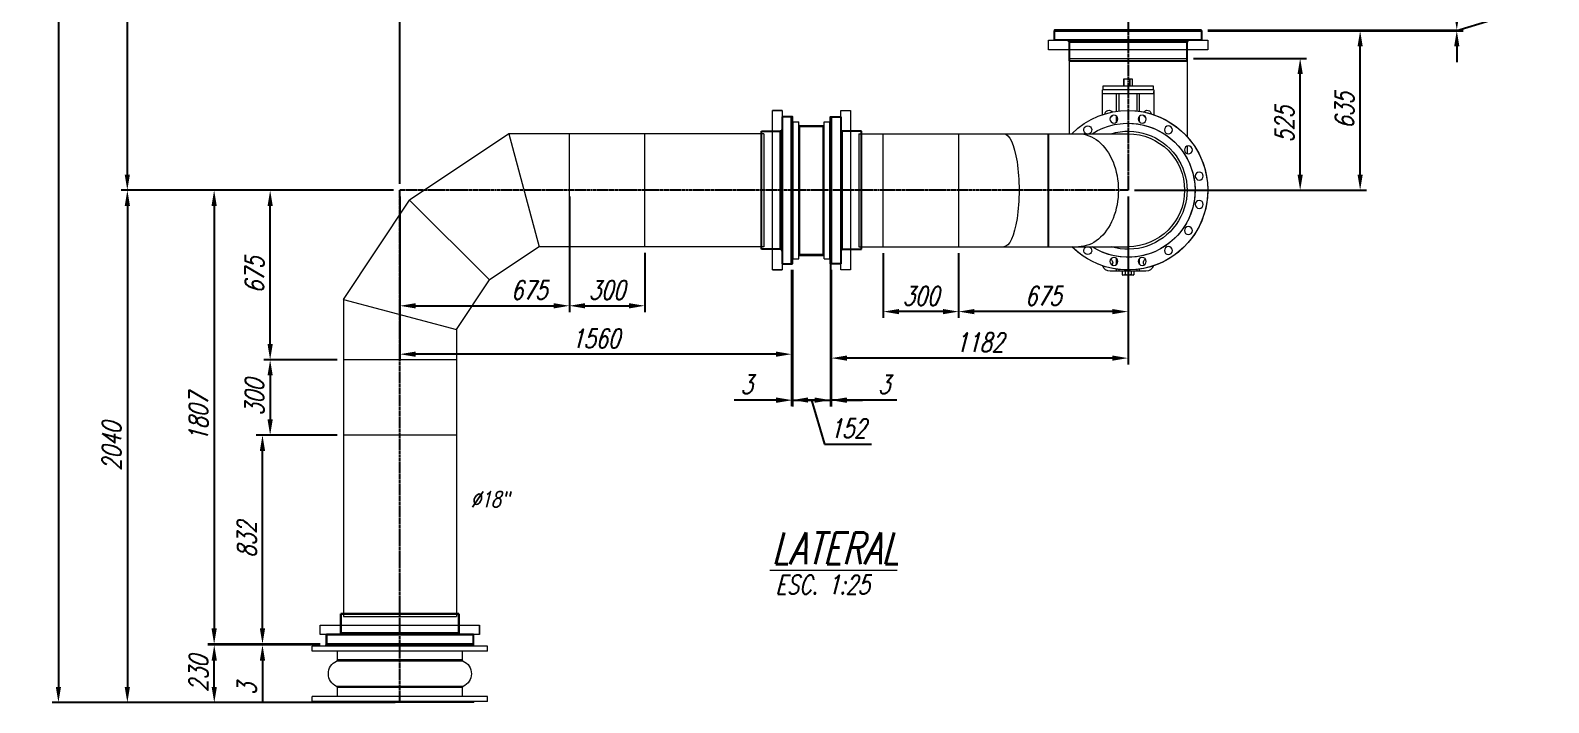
# Model space of a CAD drawing. Header units: inches. Extents: x 52169 to 69006, y 13152 to 42758.
# Drawn here: x 59535 to 65582, y 36172 to 38848 of the extents above; entities that cross this region are included whole.
import ezdxf
from ezdxf.enums import TextEntityAlignment as Align

# ---------------------------------------------------------------- set-up
doc = ezdxf.new("R2010")
doc.units = ezdxf.units.IN
doc.header["$MEASUREMENT"] = 0
doc.linetypes.add('CENTER', pattern=[50.8, 31.75, -6.35, 6.35, -6.35])
doc.layers.add('IA-DIBUJO', color=3, linetype='Continuous')
doc.layers.add('IA-EJES', color=4, linetype='CENTER')
doc.layers.add('IA-DIM', color=7, linetype='Continuous', lineweight=5)
doc.layers.add('IA-TITLE', color=6, linetype='Continuous', lineweight=13)
doc.styles.add('ING-AMB', font='romans.shx', dxfattribs={"width": 0.75, "oblique": 15})
doc.dimstyles.new('ING-AMB 25', dxfattribs={"dimscale": 25, "dimtxt": 3, "dimasz": 2.5, "dimexe": 1, "dimexo": 1, "dimgap": 1, "dimtad": 1, "dimdec": 0, "dimzin": 0, "dimdsep": 46, "dimtxsty": 'ING-AMB', "dimcen": 0.1, "dimclrd": 7, "dimclre": 7, "dimclrt": 2, "dimadec": 0, "dimazin": 0, "dimtfac": 1, "dimtdec": 0, "dimtmove": 0, "dimatfit": 0, "dimfxl": 1.25, "dimtolj": 1, "dimtzin": 0, "dimarcsym": 1})
pattern_1 = [(135, (97844.177, -20583.672), (-6.6291261, -6.6291261), []), (135, (97844.177, -20579.253), (-6.6291261, -6.6291261), [])]

# ---------------------------------------------------------------- blocks, each defined once
blk = doc.blocks.new('*D166')
at = {"color": 7, "lineweight": -2, "transparency": 16777216}
for p, q in [((60686.6, 36401.7), (60242.3, 36401.7)), ((60267.3, 36234.2), (60267.3, 36339.2)), ((60686.6, 36171.7), (60242.3, 36171.7))]:
    blk.add_line(p, q, dxfattribs=at)
at = {"color": 7, "transparency": 16777216}
for points in [[(60256.9, 36339.2), (60277.7, 36339.2), (60267.3, 36401.7)], [(60256.9, 36234.2), (60277.7, 36234.2), (60267.3, 36171.7)]]:
    blk.add_solid(points, dxfattribs=at)
at = {"layer": 'Defpoints', "color": 0, "transparency": 16777216}
for p in [(60267.3, 36401.7), (60711.6, 36401.7), (60711.6, 36171.7)]:
    blk.add_point(p, dxfattribs=at)
at = {"color": 2, "transparency": 16777216, "insert": (60204.8, 36286.7), "char_height": 75, "attachment_point": 5, "rotation": 90, "style": 'ING-AMB'}
blk.add_mtext('\\A1;230', dxfattribs=at)
blk = doc.blocks.new('*D167')
at = {"color": 7, "lineweight": -2, "transparency": 16777216}
for p, q in [((60981.6, 38211.6), (60464.9, 38211.6)), ((60489.9, 37599.1), (60489.9, 38149.1)), ((60756.6, 37536.6), (60464.9, 37536.6))]:
    blk.add_line(p, q, dxfattribs=at)
at = {"color": 7, "transparency": 16777216}
for points in [[(60479.5, 38149.1), (60500.3, 38149.1), (60489.9, 38211.6)], [(60479.5, 37599.1), (60500.3, 37599.1), (60489.9, 37536.6)]]:
    blk.add_solid(points, dxfattribs=at)
at = {"layer": 'Defpoints', "color": 0, "transparency": 16777216}
for p in [(60489.9, 38211.6), (61006.6, 38211.6), (60781.6, 37536.6)]:
    blk.add_point(p, dxfattribs=at)
at = {"color": 2, "transparency": 16777216, "insert": (60427.4, 37874.1), "char_height": 75, "attachment_point": 5, "rotation": 90, "style": 'ING-AMB'}
blk.add_mtext('\\A1;675', dxfattribs=at)
blk = doc.blocks.new('*D93')
at = {"color": 7, "lineweight": -2, "transparency": 16777216}
for p, q in [((60698.2, 38211.6), (59896.2, 38211.6)), ((59921.2, 38149.1), (59921.2, 36234.2)), ((60686.6, 36171.7), (59896.2, 36171.7))]:
    blk.add_line(p, q, dxfattribs=at)
at = {"color": 7, "transparency": 16777216}
for points in [[(59910.7, 38149.1), (59931.6, 38149.1), (59921.2, 38211.6)], [(59910.7, 36234.2), (59931.6, 36234.2), (59921.2, 36171.7)]]:
    blk.add_solid(points, dxfattribs=at)
at = {"layer": 'Defpoints', "color": 0, "transparency": 16777216}
for p in [(60723.2, 38211.6), (59921.2, 36171.7), (60711.6, 36171.7)]:
    blk.add_point(p, dxfattribs=at)
at = {"color": 2, "transparency": 16777216, "insert": (59858.7, 37191.6), "char_height": 75, "attachment_point": 5, "rotation": 90, "style": 'ING-AMB'}
blk.add_mtext('\\A1;2040', dxfattribs=at)
blk = doc.blocks.new('stub end 450')
at = {"color": 8}
for p, q in [((48858.4, 37919.1), (48858.4, 38504.1)), ((48858.4, 38504.1), (48896.4, 38504.1)), ((48896.4, 38504.1), (48896.4, 37919.1)), ((48902.4, 37976.6), (48902.4, 38446.6)), ((48978.4, 38446.6), (48902.4, 38446.6)), ((48978.4, 37976.6), (48978.4, 38446.6)), ((48902.4, 37976.6), (48978.4, 37976.6)), ((48896.4, 37919.1), (48858.4, 37919.1))]:
    blk.add_line(p, q, dxfattribs=at)
for centre, start, end in [((48902.4, 38452.6), 180, 270), ((48902.4, 37970.6), 90, 180)]:
    blk.add_arc(centre, 6, start, end, dxfattribs=at)
blk = doc.blocks.new('*D96')
at = {"color": 7, "lineweight": -2, "transparency": 16777216}
for p, q in [((60459.4, 36467.1), (60459.4, 36529.6)), ((60689.1, 36404.6), (60434.4, 36404.6)), ((60689.1, 36401.6), (60434.4, 36401.6)), ((60459.4, 36404.6), (60459.4, 36401.6)), ((60459.4, 36339.1), (60459.4, 36175.5))]:
    blk.add_line(p, q, dxfattribs=at)
at = {"color": 7, "transparency": 16777216}
for points in [[(60448.9, 36467.1), (60469.8, 36467.1), (60459.4, 36404.6)], [(60448.9, 36339.1), (60469.8, 36339.1), (60459.4, 36401.6)]]:
    blk.add_solid(points, dxfattribs=at)
at = {"layer": 'Defpoints', "color": 0, "transparency": 16777216}
for p in [(60459.4, 36401.6), (60714.1, 36404.6), (60714.1, 36401.6)]:
    blk.add_point(p, dxfattribs=at)
at = {"color": 2, "transparency": 16777216, "insert": (60396.9, 36226.1), "char_height": 75, "attachment_point": 5, "rotation": 90, "style": 'ING-AMB'}
blk.add_mtext('\\A1;3', dxfattribs=at)
blk = doc.blocks.new('*D130')
at = {"color": 7, "lineweight": -2, "transparency": 16777216}
for p, q in [((61006.6, 38186.6), (61006.6, 37726.6)), ((61681.6, 38186.6), (61681.6, 37726.6)), ((61069.1, 37751.6), (61619.1, 37751.6))]:
    blk.add_line(p, q, dxfattribs=at)
at = {"color": 7, "transparency": 16777216}
for points in [[(61069.1, 37762), (61069.1, 37741.1), (61006.6, 37751.6)], [(61619.1, 37762), (61619.1, 37741.1), (61681.6, 37751.6)]]:
    blk.add_solid(points, dxfattribs=at)
at = {"layer": 'Defpoints', "color": 0, "transparency": 16777216}
for p in [(61006.6, 38211.6), (61681.6, 38211.6, 0), (61681.6, 37751.6)]:
    blk.add_point(p, dxfattribs=at)
at = {"color": 2, "transparency": 16777216, "insert": (61521.4, 37814.1), "char_height": 75, "attachment_point": 5, "style": 'ING-AMB'}
blk.add_mtext('\\A1;675', dxfattribs=at)
blk = doc.blocks.new('*D39')
at = {"color": 7, "lineweight": -2, "transparency": 16777216}
for p, q in [((60756.6, 37536.6), (60464.9, 37536.6)), ((60489.9, 37474.1), (60489.9, 37299.1)), ((60756.6, 37236.6), (60464.9, 37236.6))]:
    blk.add_line(p, q, dxfattribs=at)
at = {"color": 7, "transparency": 16777216}
for points in [[(60479.5, 37474.1), (60500.3, 37474.1), (60489.9, 37536.6)], [(60479.5, 37299.1), (60500.3, 37299.1), (60489.9, 37236.6)]]:
    blk.add_solid(points, dxfattribs=at)
at = {"layer": 'Defpoints', "color": 0, "transparency": 16777216}
for p in [(60781.6, 37536.6), (60489.9, 37236.6), (60781.6, 37236.6, 0)]:
    blk.add_point(p, dxfattribs=at)
at = {"color": 2, "transparency": 16777216, "insert": (60427.4, 37386.6), "char_height": 75, "attachment_point": 5, "rotation": 90, "style": 'ING-AMB'}
blk.add_mtext('\\A1;300', dxfattribs=at)
blk = doc.blocks.new('*D137')
at = {"color": 7, "lineweight": -2, "transparency": 16777216}
for p, q in [((63906.6, 38186.6), (63906.6, 37703.4)), ((63231.6, 37961.6), (63231.6, 37703.4)), ((63844.1, 37728.4), (63294.1, 37728.4))]:
    blk.add_line(p, q, dxfattribs=at)
at = {"color": 7, "transparency": 16777216}
for points in [[(63294.1, 37738.8), (63294.1, 37718), (63231.6, 37728.4)], [(63844.1, 37738.8), (63844.1, 37718), (63906.6, 37728.4)]]:
    blk.add_solid(points, dxfattribs=at)
at = {"layer": 'Defpoints', "color": 0, "transparency": 16777216}
for p in [(63906.6, 38211.6), (63231.6, 37986.6), (63231.6, 37728.4)]:
    blk.add_point(p, dxfattribs=at)
at = {"color": 2, "transparency": 16777216, "insert": (63569.1, 37790.9), "char_height": 75, "attachment_point": 5, "style": 'ING-AMB'}
blk.add_mtext('\\A1;675', dxfattribs=at)
blk = doc.blocks.new('*D42')
at = {"color": 7, "lineweight": -2, "transparency": 16777216}
for p, q in [((62931.6, 37961.6), (62931.6, 37703.4)), ((63231.6, 37961.6), (63231.6, 37703.4)), ((63169.1, 37728.4), (62994.1, 37728.4))]:
    blk.add_line(p, q, dxfattribs=at)
at = {"color": 7, "transparency": 16777216}
for points in [[(62994.1, 37738.8), (62994.1, 37718), (62931.6, 37728.4)], [(63169.1, 37738.8), (63169.1, 37718), (63231.6, 37728.4)]]:
    blk.add_solid(points, dxfattribs=at)
at = {"layer": 'Defpoints', "color": 0, "transparency": 16777216}
for p in [(62931.6, 37986.6), (63231.6, 37986.6), (62931.6, 37728.4)]:
    blk.add_point(p, dxfattribs=at)
at = {"color": 2, "transparency": 16777216, "insert": (63081.6, 37790.9), "char_height": 75, "attachment_point": 5, "style": 'ING-AMB'}
blk.add_mtext('\\A1;300', dxfattribs=at)
blk = doc.blocks.new('*D43')
at = {"color": 7, "lineweight": -2, "transparency": 16777216}
for p, q in [((61681.6, 37962.1), (61681.6, 37726.6)), ((61981.6, 37962.1), (61981.6, 37726.6)), ((61744.1, 37751.6), (61919.1, 37751.6))]:
    blk.add_line(p, q, dxfattribs=at)
at = {"color": 7, "transparency": 16777216}
for points in [[(61744.1, 37762), (61744.1, 37741.1), (61681.6, 37751.6)], [(61919.1, 37762), (61919.1, 37741.1), (61981.6, 37751.6)]]:
    blk.add_solid(points, dxfattribs=at)
at = {"layer": 'Defpoints', "color": 0, "transparency": 16777216}
for p in [(61681.6, 37987.1, 0), (61981.6, 37987.1, 0), (61981.6, 37751.6)]:
    blk.add_point(p, dxfattribs=at)
at = {"color": 2, "transparency": 16777216, "insert": (61831.6, 37814.1), "char_height": 75, "attachment_point": 5, "style": 'ING-AMB'}
blk.add_mtext('\\A1;300', dxfattribs=at)
blk = doc.blocks.new('*D138')
at = {"color": 7, "lineweight": -2, "transparency": 16777216}
for p, q in [((60981.6, 38211.6), (60241.8, 38211.6)), ((60266.8, 38149.1), (60266.8, 36467.1)), ((60689, 36404.6), (60241.8, 36404.6))]:
    blk.add_line(p, q, dxfattribs=at)
at = {"color": 7, "transparency": 16777216}
for points in [[(60256.4, 38149.1), (60277.2, 38149.1), (60266.8, 38211.6)], [(60256.4, 36467.1), (60277.2, 36467.1), (60266.8, 36404.6)]]:
    blk.add_solid(points, dxfattribs=at)
at = {"layer": 'Defpoints', "color": 0, "transparency": 16777216}
for p in [(61006.6, 38211.6), (60266.8, 36404.6), (60714, 36404.6)]:
    blk.add_point(p, dxfattribs=at)
at = {"color": 2, "transparency": 16777216, "insert": (60204.3, 37308.1), "char_height": 75, "attachment_point": 5, "rotation": 90, "style": 'ING-AMB'}
blk.add_mtext('\\A1;1807', dxfattribs=at)
blk = doc.blocks.new('*D139')
at = {"color": 7, "lineweight": -2, "transparency": 16777216}
for p, q in [((61006.6, 38186.6), (61006.6, 37533.9)), ((62566.6, 37894.1), (62566.6, 37533.9)), ((62504.1, 37558.9), (61069.1, 37558.9))]:
    blk.add_line(p, q, dxfattribs=at)
at = {"color": 7, "transparency": 16777216}
for points in [[(61069.1, 37569.4), (61069.1, 37548.5), (61006.6, 37558.9)], [(62504.1, 37569.4), (62504.1, 37548.5), (62566.6, 37558.9)]]:
    blk.add_solid(points, dxfattribs=at)
at = {"layer": 'Defpoints', "color": 0, "transparency": 16777216}
for p in [(61006.6, 38211.6), (62566.6, 37919.1, 0), (61006.6, 37558.9)]:
    blk.add_point(p, dxfattribs=at)
at = {"color": 2, "transparency": 16777216, "insert": (61786.6, 37621.4), "char_height": 75, "attachment_point": 5, "style": 'ING-AMB'}
blk.add_mtext('\\A1;1560', dxfattribs=at)
blk = doc.blocks.new('*D44')
at = {"color": 7, "lineweight": -2, "transparency": 16777216}
for p, q in [((60756.6, 37236.6), (60434.4, 37236.6)), ((60459.4, 36467.1), (60459.4, 37174.1)), ((60689, 36404.6), (60434.4, 36404.6))]:
    blk.add_line(p, q, dxfattribs=at)
at = {"color": 7, "transparency": 16777216}
for points in [[(60448.9, 37174.1), (60469.8, 37174.1), (60459.4, 37236.6)], [(60448.9, 36467.1), (60469.8, 36467.1), (60459.4, 36404.6)]]:
    blk.add_solid(points, dxfattribs=at)
at = {"layer": 'Defpoints', "color": 0, "transparency": 16777216}
for p in [(60459.4, 37236.6), (60781.6, 37236.6, 0), (60714, 36404.6)]:
    blk.add_point(p, dxfattribs=at)
at = {"color": 2, "transparency": 16777216, "insert": (60396.9, 36820.6), "char_height": 75, "attachment_point": 5, "rotation": 90, "style": 'ING-AMB'}
blk.add_mtext('\\A1;832', dxfattribs=at)
blk = doc.blocks.new('*D45')
at = {"color": 7, "lineweight": -2, "transparency": 16777216}
for p, q in [((62566.6, 37894.1), (62566.6, 37351.4)), ((62569.6, 37894.1), (62569.6, 37351.4)), ((62504.1, 37376.4), (62337.5, 37376.4)), ((62569.6, 37376.4), (62566.6, 37376.4)), ((62632.1, 37376.4), (62694.6, 37376.4))]:
    blk.add_line(p, q, dxfattribs=at)
at = {"color": 7, "transparency": 16777216}
for points in [[(62504.1, 37386.8), (62504.1, 37366), (62566.6, 37376.4)], [(62632.1, 37386.8), (62632.1, 37366), (62569.6, 37376.4)]]:
    blk.add_solid(points, dxfattribs=at)
at = {"layer": 'Defpoints', "color": 0, "transparency": 16777216}
for p in [(62566.6, 37919.1, 0), (62569.6, 37919.1, 0), (62569.6, 37376.4)]:
    blk.add_point(p, dxfattribs=at)
at = {"color": 2, "transparency": 16777216, "insert": (62388, 37438.9), "char_height": 75, "attachment_point": 5, "style": 'ING-AMB'}
blk.add_mtext('\\A1;3', dxfattribs=at)
blk = doc.blocks.new('*D46')
at = {"color": 7, "lineweight": -2, "transparency": 16777216}
for p, q in [((62721.6, 37917.7), (62721.6, 37350.9)), ((62569.6, 37894.1), (62569.6, 37350.9)), ((62507.1, 37375.9), (62444.6, 37375.9)), ((62569.6, 37375.9), (62721.6, 37375.9)), ((62569.6, 37375.9), (62721.6, 37375.9)), ((62645.6, 37375.9), (62698.1, 37200.9)), ((62784.1, 37375.9), (62846.6, 37375.9)), ((62698.1, 37200.9), (62884.9, 37200.9))]:
    blk.add_line(p, q, dxfattribs=at)
at = {"color": 7, "transparency": 16777216}
for points in [[(62507.1, 37386.3), (62507.1, 37365.5), (62569.6, 37375.9)], [(62784.1, 37386.3), (62784.1, 37365.5), (62721.6, 37375.9)]]:
    blk.add_solid(points, dxfattribs=at)
at = {"layer": 'Defpoints', "color": 0, "transparency": 16777216}
for p in [(62569.6, 37919.1, 0), (62721.6, 37942.7, 0), (62721.6, 37375.9)]:
    blk.add_point(p, dxfattribs=at)
at = {"color": 2, "transparency": 16777216, "insert": (62791.5, 37263.4), "char_height": 75, "attachment_point": 5, "style": 'ING-AMB'}
blk.add_mtext('\\A1;152', dxfattribs=at)
blk = doc.blocks.new('*D47')
at = {"color": 7, "lineweight": -2, "transparency": 16777216}
for p, q in [((62721.6, 37917.7), (62721.6, 37350.9)), ((62724.6, 37894.1), (62724.6, 37350.9)), ((62659.1, 37375.9), (62596.6, 37375.9)), ((62721.6, 37375.9), (62724.6, 37375.9)), ((62721.6, 37375.9), (62724.6, 37375.9)), ((62985.7, 37375.9), (62724.6, 37375.9)), ((62787.1, 37375.9), (62849.6, 37375.9))]:
    blk.add_line(p, q, dxfattribs=at)
at = {"color": 7, "transparency": 16777216}
for points in [[(62659.1, 37386.3), (62659.1, 37365.5), (62721.6, 37375.9)], [(62787.1, 37386.3), (62787.1, 37365.5), (62724.6, 37375.9)]]:
    blk.add_solid(points, dxfattribs=at)
at = {"layer": 'Defpoints', "color": 0, "transparency": 16777216}
for p in [(62721.6, 37942.7, 0), (62724.6, 37919.1, 0), (62724.6, 37375.9)]:
    blk.add_point(p, dxfattribs=at)
at = {"color": 2, "transparency": 16777216, "insert": (62935.2, 37438.4), "char_height": 75, "attachment_point": 5, "style": 'ING-AMB'}
blk.add_mtext('\\A1;3', dxfattribs=at)
blk = doc.blocks.new('*D140')
at = {"color": 7, "lineweight": -2, "transparency": 16777216}
for p, q in [((63906.6, 38186.6), (63906.6, 37518.3)), ((62724.6, 37894.1), (62724.6, 37518.3)), ((63844.1, 37543.3), (62787.1, 37543.3))]:
    blk.add_line(p, q, dxfattribs=at)
at = {"color": 7, "transparency": 16777216}
for points in [[(62787.1, 37553.7), (62787.1, 37532.9), (62724.6, 37543.3)], [(63844.1, 37553.7), (63844.1, 37532.9), (63906.6, 37543.3)]]:
    blk.add_solid(points, dxfattribs=at)
at = {"layer": 'Defpoints', "color": 0, "transparency": 16777216}
for p in [(63906.6, 38211.6), (62724.6, 37919.1, 0), (62724.6, 37543.3)]:
    blk.add_point(p, dxfattribs=at)
at = {"color": 2, "transparency": 16777216, "insert": (63315.6, 37605.8), "char_height": 75, "attachment_point": 5, "style": 'ING-AMB'}
blk.add_mtext('\\A1;1182', dxfattribs=at)
blk = doc.blocks.new('*D146')
at = {"color": 7, "lineweight": -2, "transparency": 16777216}
for p, q in [((64166.6, 38736.6), (64617, 38736.6)), ((64592, 38274.1), (64592, 38674.1)), ((63931.6, 38211.6), (64617, 38211.6))]:
    blk.add_line(p, q, dxfattribs=at)
at = {"color": 7, "transparency": 16777216}
for points in [[(64581.6, 38674.1), (64602.4, 38674.1), (64592, 38736.6)], [(64581.6, 38274.1), (64602.4, 38274.1), (64592, 38211.6)]]:
    blk.add_solid(points, dxfattribs=at)
at = {"layer": 'Defpoints', "color": 0, "transparency": 16777216}
for p in [(64141.6, 38736.6, 0), (64592, 38736.6), (63906.6, 38211.6)]:
    blk.add_point(p, dxfattribs=at)
at = {"color": 2, "transparency": 16777216, "insert": (64529.5, 38474.1), "char_height": 75, "attachment_point": 5, "rotation": 90, "style": 'ING-AMB'}
blk.add_mtext('\\A1;525', dxfattribs=at)
blk = doc.blocks.new('*D147')
at = {"color": 7, "lineweight": -2, "transparency": 16777216}
for p, q in [((64224.1, 38846.6), (64855.9, 38846.6)), ((64830.9, 38274.1), (64830.9, 38784.1)), ((63931.6, 38211.6), (64855.9, 38211.6))]:
    blk.add_line(p, q, dxfattribs=at)
at = {"color": 7, "transparency": 16777216}
for points in [[(64820.5, 38784.1), (64841.3, 38784.1), (64830.9, 38846.6)], [(64820.5, 38274.1), (64841.3, 38274.1), (64830.9, 38211.6)]]:
    blk.add_solid(points, dxfattribs=at)
at = {"layer": 'Defpoints', "color": 0, "transparency": 16777216}
for p in [(64199.1, 38846.6, 0), (64830.9, 38846.6), (63906.6, 38211.6)]:
    blk.add_point(p, dxfattribs=at)
at = {"color": 2, "transparency": 16777216, "insert": (64768.4, 38529.1), "char_height": 75, "attachment_point": 5, "rotation": 90, "style": 'ING-AMB'}
blk.add_mtext('\\A1;635', dxfattribs=at)
blk = doc.blocks.new('*D148')
at = {"color": 7, "lineweight": -2, "transparency": 16777216}
for p, q in [((65390.7, 38900.6), (65390.7, 39001.7)), ((65215.7, 38912.1), (65215.7, 38974.6)), ((65215.7, 38848.1), (65390.7, 38900.6)), ((64224.1, 38849.6), (65240.7, 38849.6)), ((64224.1, 38846.6), (65240.7, 38846.6)), ((65215.7, 38846.6), (65215.7, 38849.6)), ((65215.7, 38846.6), (65215.7, 38849.6)), ((65215.7, 38784.1), (65215.7, 38721.6))]:
    blk.add_line(p, q, dxfattribs=at)
at = {"color": 7, "transparency": 16777216}
for points in [[(65205.3, 38912.1), (65226.1, 38912.1), (65215.7, 38849.6)], [(65205.3, 38784.1), (65226.1, 38784.1), (65215.7, 38846.6)]]:
    blk.add_solid(points, dxfattribs=at)
at = {"layer": 'Defpoints', "color": 0, "transparency": 16777216}
for p in [(64199.1, 38849.6, 0), (64199.1, 38846.6, 0), (65215.7, 38849.6)]:
    blk.add_point(p, dxfattribs=at)
at = {"color": 2, "transparency": 16777216, "insert": (65328.2, 38951.2), "char_height": 75, "attachment_point": 5, "rotation": 90, "style": 'ING-AMB'}
blk.add_mtext('\\A1;3', dxfattribs=at)
blk = doc.blocks.new('*D57')
at = {"color": 7, "lineweight": -2, "transparency": 16777216}
for p, q in [((63564.1, 41811.6), (59896, 41811.6)), ((59921, 41749.1), (59921, 38274.1)), ((60981.6, 38211.6), (59896, 38211.6))]:
    blk.add_line(p, q, dxfattribs=at)
at = {"color": 7, "transparency": 16777216}
for points in [[(59910.6, 41749.1), (59931.4, 41749.1), (59921, 41811.6)], [(59910.6, 38274.1), (59931.4, 38274.1), (59921, 38211.6)]]:
    blk.add_solid(points, dxfattribs=at)
at = {"layer": 'Defpoints', "color": 0, "transparency": 16777216}
for p in [(63589.1, 41811.6), (59921, 38211.6), (61006.6, 38211.6)]:
    blk.add_point(p, dxfattribs=at)
at = {"color": 2, "transparency": 16777216, "insert": (59858.5, 40011.6), "char_height": 75, "attachment_point": 5, "rotation": 90, "style": 'ING-AMB'}
blk.add_mtext('\\A1;3600', dxfattribs=at)
blk = doc.blocks.new('*D161')
at = {"color": 7, "lineweight": -2, "transparency": 16777216}
for p, q in [((61006.6, 38236.6), (61006.6, 42382)), ((63844.1, 42357), (61069.1, 42357)), ((63906.6, 41836.6), (63906.6, 42382))]:
    blk.add_line(p, q, dxfattribs=at)
at = {"color": 7, "transparency": 16777216}
for points in [[(61069.1, 42367.4), (61069.1, 42346.6), (61006.6, 42357)], [(63844.1, 42367.4), (63844.1, 42346.6), (63906.6, 42357)]]:
    blk.add_solid(points, dxfattribs=at)
at = {"layer": 'Defpoints', "color": 0, "transparency": 16777216}
for p in [(61006.6, 42357), (63906.6, 41811.6), (61006.6, 38211.6)]:
    blk.add_point(p, dxfattribs=at)
at = {"color": 2, "transparency": 16777216, "insert": (62456.6, 42419.5), "char_height": 75, "attachment_point": 5, "style": 'ING-AMB'}
blk.add_mtext('\\A1;2900', dxfattribs=at)
blk = doc.blocks.new('*D162')
at = {"color": 7, "lineweight": -2, "transparency": 16777216}
for p, q in [((61006.6, 38236.6), (61006.6, 42671.4)), ((65519.1, 42646.4), (61069.1, 42646.4)), ((65581.6, 41836.6), (65581.6, 42671.4))]:
    blk.add_line(p, q, dxfattribs=at)
at = {"color": 7, "transparency": 16777216}
for points in [[(61069.1, 42656.8), (61069.1, 42636), (61006.6, 42646.4)], [(65519.1, 42656.8), (65519.1, 42636), (65581.6, 42646.4)]]:
    blk.add_solid(points, dxfattribs=at)
at = {"layer": 'Defpoints', "color": 0, "transparency": 16777216}
for p in [(61006.6, 42646.4), (65581.6, 41811.6, 0), (61006.6, 38211.6)]:
    blk.add_point(p, dxfattribs=at)
at = {"color": 2, "transparency": 16777216, "insert": (63294.1, 42708.9), "char_height": 75, "attachment_point": 5, "style": 'ING-AMB'}
blk.add_mtext('\\A1;4575', dxfattribs=at)
blk = doc.blocks.new('*D163')
at = {"color": 7, "lineweight": -2, "transparency": 16777216}
for p, q in [((63564.1, 41811.6), (59621.6, 41811.6)), ((59646.6, 41749.1), (59646.6, 36234.2)), ((60987.7, 36171.7), (59621.6, 36171.7))]:
    blk.add_line(p, q, dxfattribs=at)
at = {"color": 7, "transparency": 16777216}
for points in [[(59636.2, 41749.1), (59657, 41749.1), (59646.6, 41811.6)], [(59636.2, 36234.2), (59657, 36234.2), (59646.6, 36171.7)]]:
    blk.add_solid(points, dxfattribs=at)
at = {"layer": 'Defpoints', "color": 0, "transparency": 16777216}
for p in [(63589.1, 41811.6), (59646.6, 36171.7), (61012.7, 36171.7)]:
    blk.add_point(p, dxfattribs=at)
at = {"color": 2, "transparency": 16777216, "insert": (59584.1, 38991.6), "char_height": 75, "attachment_point": 5, "rotation": 90, "style": 'ING-AMB'}
blk.add_mtext('\\A1;5640', dxfattribs=at)

msp = doc.modelspace()

# ---------------------------------------------------------------- hatches: boundary and pattern name
h = msp.add_hatch()
h.set_pattern_fill('ANSI32', color=1, scale=25, angle=90)
h.set_pattern_definition(pattern_1)
h.paths.add_polyline_path([(62569.6, 38504.1), (62569.6, 37919.1), (62566.6, 37919.1), (62566.6, 38504.1)])
h = msp.add_hatch()
h.set_pattern_fill('ANSI32', color=1, scale=25, angle=90)
h.set_pattern_definition(pattern_1)
h.paths.add_polyline_path([(62721.6, 38504.1), (62721.6, 37919.1), (62724.6, 37919.1), (62724.6, 38504.1)])
h = msp.add_hatch()
h.set_pattern_fill('ANSI32', color=1, scale=25, angle=180)
h.set_pattern_definition([(225, (115955.87, 74054.213), (6.6291261, -6.6291261), []), (225, (115951.45, 74054.213), (6.6291261, -6.6291261), [])])
h.paths.add_polyline_path([(61299, 36404.6), (60714, 36404.6), (60714, 36401.6), (61299, 36401.6)])

# ---------------------------------------------------------------- linework, layer by layer
at = {"color": 8, "linetype": 'Continuous', "lineweight": 0, "extrusion": (-2.22045e-16, 1, -2.22045e-16)}
for p, q in [((61440.4, 38436.1, 0), (61561, 37986.1, 0)), ((63231.6, 38436.6), (63231.6, 37986.6)), ((61045.2, 38172.5, 0), (61363.4, 37854.3, 0)), ((61301.6, 36401.7), (60711.6, 36401.7)), ((60711.6, 36396.7), (60711.6, 36401.7)), ((61301.6, 36396.7), (61301.6, 36401.7)), ((61355.6, 36396.7), (60657.6, 36396.7)), ((60657.6, 36376.7), (60657.6, 36396.7)), ((61355.6, 36376.7), (60657.6, 36376.7)), ((60757.6, 36341.7), (60757.6, 36376.7)), ((61255.6, 36341.7), (60757.6, 36341.7)), ((61255.6, 36341.7), (61255.6, 36376.7)), ((61355.6, 36376.7), (61355.6, 36396.7)), ((61258.6, 36337.1), (60754.6, 36337.1)), ((61258.6, 36236.3), (60754.6, 36236.3)), ((61255.6, 36231.7), (60757.6, 36231.7)), ((60757.6, 36196.7), (60757.6, 36231.7)), ((61255.6, 36196.7), (61255.6, 36231.7)), ((61355.6, 36196.7), (60657.6, 36196.7)), ((60657.6, 36176.7), (60657.6, 36196.7)), ((61355.6, 36176.7), (60657.6, 36176.7)), ((60711.6, 36171.7), (60711.6, 36176.7)), ((61301.6, 36171.7), (60711.6, 36171.7)), ((61301.6, 36171.7), (61301.6, 36176.7)), ((61355.6, 36176.7), (61355.6, 36196.7))]:
    msp.add_line(p, q, dxfattribs=at)
msp.add_line((63588.5, 38436.6), (63588.5, 37986.6))
at = {"color": 8, "linetype": 'Continuous', "lineweight": 0, "extrusion": (-1, -1.10356e-13, -2.22045e-16)}
msp.add_line((60781.6, 37777.2, 0), (61231.6, 37656.6, 0), dxfattribs=at)
at = {"color": 1, "elevation": 0}
for points in [[(64199.1, 38849.6), (63614.1, 38849.6), (63614.1, 38846.6), (64199.1, 38846.6)], [(62569.6, 37919.1), (62569.6, 38504.1), (62566.6, 38504.1), (62566.6, 37919.1)], [(62721.6, 37919.1), (62721.6, 38504.1), (62724.6, 38504.1), (62724.6, 37919.1)]]:
    msp.add_lwpolyline(points, close=True, dxfattribs=at)
at = {"color": 1}
msp.add_lwpolyline([(60714, 36404.6), (61299, 36404.6), (61299, 36401.6), (60714, 36401.6)], close=True, dxfattribs=at)
at = {"color": 2, "linetype": 'Continuous', "lineweight": 0}
for points in [[(63589.1, 38770.5, 0), (63589.1, 38808.6, 0), (64224.1, 38808.6, 0), (64224.1, 38770.5, 0)], [(62528.6, 37894.1, 0), (62490.5, 37894.1, 0), (62490.5, 38529.1, 0), (62528.6, 38529.1, 0)], [(62800.7, 37894.1, 0), (62762.6, 37894.1, 0), (62762.6, 38529.1, 0), (62800.7, 38529.1, 0)], [(61324.1, 36480.7, 0), (61324.1, 36442.6, 0), (60689.1, 36442.6, 0), (60689.1, 36480.7, 0)]]:
    msp.add_polyline3d(points, close=True, dxfattribs=at)
for points in [[(62528.6, 38529.1, 0), (62490.5, 38529.1, 0)], [(62762.6, 38529.1, 0), (62800.7, 38529.1, 0)], [(62490.5, 37894.1, 0), (62528.6, 37894.1, 0)], [(62800.7, 37894.1, 0), (62762.6, 37894.1, 0)], [(60689.1, 36442.6, 0), (60689.1, 36480.7, 0)], [(61324, 36442.6, 0), (61324, 36480.7, 0)], [(61324.1, 36480.7, 0), (61324.1, 36442.6, 0)]]:
    msp.add_polyline3d(points, dxfattribs=at)
at = {"color": 8, "linetype": 'Continuous', "lineweight": 0, "extrusion": (4.93038e-32, -2.22045e-16, -1)}
for centre, radius, start, end in [((-60752.6, 36341.7), 5, 180, 246.42981), ((-61260.6, 36341.7), 5, 293.57019, 360), ((-60776.6, 36286.7), 55, 293.57019, 66.42981), ((-61236.6, 36286.7), 55, 113.57019, 246.42981), ((-60752.6, 36231.7), 5, 113.57019, 180), ((-61260.6, 36231.7), 5, 0, 66.42981)]:
    msp.add_arc(centre, radius, start, end, dxfattribs=at)
for centre, major_axis, ratio, start_param, end_param in [((63412.4, 38211.6), (0, 225), 0.267949, 0, 3.141593), ((63412.4, 38211.6), (0, -225), 0.267949, -3.141593, 0), ((63708.9, 38211.6), (0, 225), 0.707107, 0, 3.141593)]:
    msp.add_ellipse(centre, major_axis=major_axis, ratio=ratio, start_param=start_param, end_param=end_param, dxfattribs=at)
at = {"layer": 'IA-DIBUJO', "color": 3, "linetype": 'Continuous', "lineweight": 0, "extrusion": (-2.22045e-16, 1, -2.22045e-16)}
for p, q in [((63671.6, 38736.6), (63671.6, 38436.6)), ((64141.6, 38736.6), (64141.6, 38425.1)), ((63889.5, 38654.6), (63923.6, 38654.6)), ((63889.5, 38654.6), (63889.5, 38626.6)), ((63889.9, 38654.6), (63889.9, 38626.6)), ((63890.4, 38626.6), (63890.4, 38654.6)), ((63912.4, 38654.6), (63912.4, 38626.6)), ((63914.5, 38626.6), (63914.5, 38654.6)), ((63923.6, 38654.6), (63923.6, 38626.6)), ((64008.6, 38611.6), (63804.6, 38611.6)), ((63804.6, 38512.3), (63804.6, 38611.6)), ((63804.6, 38604.1), (63804.7, 38604.1)), ((63804.7, 38596.6), (63804.7, 38604.1)), ((63804.7, 38596.6), (64008.4, 38596.6)), ((63805.6, 38626.6), (63805.6, 38611.6)), ((64007.5, 38626.6), (63805.6, 38626.6)), ((63860.7, 38525.8), (63860.7, 38596.6)), ((63870.9, 38527.1), (63870.9, 38596.6)), ((63942.3, 38527.1), (63942.3, 38596.6)), ((63952.5, 38525.8), (63952.5, 38596.6)), ((64007.5, 38611.6), (64007.5, 38626.6)), ((64008.4, 38604.1), (64008.4, 38596.6)), ((64008.4, 38604.1), (64008.6, 38604.1)), ((64008.6, 38611.6), (64008.6, 38512.3)), ((62569.6, 38480.5, 0), (62572.6, 38483.6, 0)), ((62569.6, 38481.6, 0), (62569.6, 37941.6, 0)), ((62572.6, 37938.6, 0), (62572.6, 38483.6, 0)), ((62572.6, 38483.6, 0), (62595.4, 38483.6, 0)), ((62595.4, 37938.6, 0), (62595.4, 38483.6, 0)), ((62598.4, 38469.9, 0), (62595.8, 38467.4, 0)), ((62598.4, 38469.9, 0), (62692.8, 38469.9, 0)), ((62599.1, 37956.8, 0), (62599.1, 38465.3, 0)), ((62599.1, 38465.3, 0), (62692.1, 38465.3, 0)), ((62645.6, 38465.3, 0), (62645.6, 38469.9, 0)), ((62692.1, 37956.8, 0), (62692.1, 38465.3, 0)), ((62692.8, 38469.9, 0), (62695.4, 38467.4, 0)), ((62695.7, 37938.6, 0), (62695.7, 38483.6, 0)), ((62695.7, 38483.6, 0), (62718.5, 38483.6, 0)), ((62718.5, 37938.6, 0), (62718.5, 38483.6, 0)), ((62721.6, 38480.5, 0), (62718.5, 38483.6, 0)), ((62721.6, 38481.6, 0), (62721.6, 37941.6, 0)), ((63860.7, 38483), (63860.7, 38506.9)), ((63952.5, 38483), (63952.5, 38506.9)), ((61440.4, 38436.1, 0), (61045.2, 38172.5, 0)), ((61681.6, 38436.1, 0), (61440.4, 38436.1, 0)), ((62456.6, 38436.1, 0), (61681.6, 38436.1, 0)), ((61681.6, 37986.1, 0), (61681.6, 38436.1, 0)), ((61981.6, 37986.1, 0), (61981.6, 38436.1, 0)), ((62834.6, 38436.6, 0), (62931.6, 38436.6)), ((62931.6, 37986.6), (62931.6, 38436.6)), ((62931.6, 38436.6), (63906.6, 38436.6)), ((64141.6, 38387.1), (64141.6, 38357.1)), ((60781.6, 37777.2, 0), (61045.2, 38172.5, 0)), ((61561, 37986.1, 0), (61363.4, 37854.3, 0)), ((61981.6, 37986.1, 0), (61561, 37986.1, 0)), ((62834.6, 37986.6, 0), (62931.6, 37986.6)), ((62931.6, 37986.6), (63906.6, 37986.6)), ((62569.6, 37941.6, 0), (62572.6, 37938.6, 0)), ((62572.6, 37938.6, 0), (62595.4, 37938.6, 0)), ((62598.4, 37952.2, 0), (62595.8, 37954.8, 0)), ((62598.4, 37952.2, 0), (62692.8, 37952.2, 0)), ((62599.1, 37956.8, 0), (62692.1, 37956.8, 0)), ((62645.6, 37952.2, 0), (62645.6, 37956.8, 0)), ((62692.8, 37952.2, 0), (62695.4, 37954.8, 0)), ((62695.7, 37938.6, 0), (62718.5, 37938.6, 0)), ((62721.6, 37941.6, 0), (62718.5, 37938.6, 0)), ((63860.7, 37916.3), (63860.7, 37940.2)), ((63952.5, 37916.3), (63952.5, 37940.2)), ((61231.6, 37656.6, 0), (61363.4, 37854.3, 0)), ((63978, 37888.9), (63835.2, 37888.9)), ((63860.7, 37888.9), (63860.7, 37897.4)), ((63870.9, 37888.9), (63870.9, 37896.1)), ((63883, 37888.9), (63883, 37875.4)), ((63883, 37875.4), (63886.2, 37873.6)), ((63927, 37873.6), (63886.2, 37873.6)), ((63894.8, 37888.9), (63894.8, 37875.4)), ((63918.3, 37888.9), (63918.3, 37875.4)), ((63927, 37873.6), (63930.1, 37875.4)), ((63930.1, 37888.9), (63930.1, 37875.4)), ((63942.3, 37888.9), (63942.3, 37896.1)), ((63952.5, 37888.9), (63952.5, 37897.4)), ((60781.6, 37777.2, 0), (60781.6, 37556.6, 0)), ((61231.6, 37656.6, 0), (61231.6, 37556.6, 0)), ((60781.6, 37556.6, 0), (60781.6, 36514.6)), ((61231.6, 37556.6, 0), (61231.6, 36514.6))]:
    msp.add_line(p, q, dxfattribs=at)
at = {"layer": 'IA-DIBUJO', "color": 3, "linetype": 'Continuous', "lineweight": 0, "extrusion": (0, 1, -2.22045e-16)}
msp.add_line((63671.6, 38736.6, 0), (64141.6, 38736.6, 0), dxfattribs=at)
at = {"layer": 'IA-DIBUJO', "color": 3, "linetype": 'Continuous', "lineweight": 0}
for p, q in [((62456.6, 38436.1, 0), (62456.6, 37986.6, 0)), ((62834.6, 38436.6, 0), (62834.6, 37986.6, 0)), ((60781.6, 36514.6), (61231.6, 36514.6))]:
    msp.add_line(p, q, dxfattribs=at)
at = {"layer": 'IA-DIBUJO', "color": 3, "linetype": 'Continuous', "lineweight": 0, "extrusion": (2.22045e-16, 1, -2.22045e-16)}
msp.add_line((62456.6, 37986.6, 0), (61981.6, 37986.6, 0), dxfattribs=at)
at = {"layer": 'IA-DIBUJO', "color": 3, "linetype": 'Continuous', "lineweight": 0, "extrusion": (-1, -1.10356e-13, -2.22045e-16)}
for p, q in [((61231.6, 37536.6), (60781.6, 37536.6)), ((61231.6, 37236.6), (60781.6, 37236.6))]:
    msp.add_line(p, q, dxfattribs=at)
at = {"layer": 'IA-DIBUJO', "color": 3, "linetype": 'Continuous', "lineweight": 0, "extrusion": (4.93038e-32, -2.22045e-16, -1)}
for centre in [(-63850.2, 38495), (-63962.9, 38495), (-64067.1, 38451.8), (-64146.8, 38372.1), (-64189.9, 38268), (-64189.9, 38155.2), (-64146.8, 38051.1), (-64067.1, 37971.4), (-63850.2, 37928.2), (-63962.9, 37928.2)]:
    msp.add_circle(centre, 15.9, dxfattribs=at)
for centre, radius, start, end in [((-63906.6, 38211.6), 317.5, 45.12611, 314.87388), ((-63906.6, 38211.6), 317.5, 90, 314.87389), ((-63830.1, 38514.9), 15.3, 2.59946, 149.08367), ((-63983.1, 38514.9), 15.3, 30.91633, 177.40054), ((-63746, 38451.8), 15.9, 286.35842, 253.64158), ((-63906.6, 38211.6), 266.7, 57.527, 302.47301), ((-63906.6, 38211.6), 266.7, 90, 302.473), ((-63830.1, 38514.9), 15.3, 199.30366, 249.96053), ((-63906.6, 38211.6), 235, 73.22526, 286.77472), ((-63983.1, 38514.9), 15.3, 290.03947, 340.69634), ((-63906.6, 38211.6), 225, 90, 270), ((-63746, 37971.4), 15.9, 106.35842, 73.64156), ((-63830.1, 37923.7), 15.3, 117.46208, 216.92497), ((-63983.1, 37923.7), 15.3, 323.07786, 62.53426), ((-63835.2, 37919.5), 30.6, 270, 342.83982), ((-63978, 37919.5), 30.6, 197.16018, 270)]:
    msp.add_arc(centre, radius, start, end, dxfattribs=at)
at = {"layer": 'IA-DIBUJO', "color": 3, "linetype": 'Continuous', "lineweight": 0}
for centre, start, end in [((62599.1, 38469, 0), 180, 270), ((62692.1, 38469, 0), 270, 0), ((62599.1, 37953.2, 0), 90, 180), ((62692.1, 37953.2, 0), 0, 90)]:
    msp.add_arc(centre, 3.65, start, end, dxfattribs=at)
for points, weights in [([(63888.9, 37873.6), (63886.2, 37873.6), (63883, 37875.4)], [1, 1.03799156647, 1.00007075032]), ([(63894.8, 37875.4), (63891.6, 37873.6), (63888.9, 37873.6)], [1.00007075032, 1.03799156647, 1]), ([(63906.6, 37873.6), (63901.1, 37873.6), (63894.8, 37875.4)], [1, 1.03799156647, 1.00007075032]), ([(63918.3, 37875.4), (63912, 37873.6), (63906.6, 37873.6)], [1.00007075032, 1.03799156647, 1]), ([(63924.2, 37873.6), (63921.5, 37873.6), (63918.3, 37875.4)], [1, 1.03799156647, 1.00007075032]), ([(63930.1, 37875.4), (63927, 37873.6), (63924.2, 37873.6)], [1.00007075032, 1.03799156647, 1])]:
    msp.add_rational_spline(points, weights, degree=2, dxfattribs=at)
at = {"layer": 'IA-EJES', "ltscale": 0.25}
for p, q in [((63906.6, 41494), (63906.6, 38211.6)), ((61006.6, 36171.7), (61006.6, 38211.6)), ((63906.6, 38211.6), (61006.6, 38211.6))]:
    msp.add_line(p, q, dxfattribs=at)

# ---------------------------------------------------------------- block references
for p, rotation in [((25695, 87705, 0), 270), ((99218.1, -12453.8), 90.00000000000001)]:
    msp.add_blockref('stub end 450', p, dxfattribs=dict(rotation=rotation))
at = {"xscale": -1}
msp.add_blockref('stub end 450', (111424.9, 0, 0), dxfattribs=at)
msp.add_blockref('stub end 450', (13866.2, 0, 0))
at = {"xscale": -1, "rotation": 270}
msp.add_blockref('stub end 450', (22795, -12453.8), dxfattribs=at)

# ---------------------------------------------------------------- texts
at = {"layer": 'IA-DIM', "color": 2, "insert": (62501.8, 36603.7), "char_height": 75, "attachment_point": 7, "style": 'ING-AMB'}
msp.add_mtext('ESC. 1:25', dxfattribs=at)
at = {"layer": 'IA-TITLE', "style": 'ING-AMB', "oblique": 15, "width": 0.75}
msp.add_text('%%ULATERAL', height=125, dxfattribs=at).set_placement((62740.3, 36785.9), align=Align.MIDDLE)
at = {"layer": 'IA-TITLE', "insert": (61288.6, 37012.8, -123.2), "char_height": 62.5, "attachment_point": 1, "style": 'ING-AMB'}
msp.add_mtext_dynamic_manual_height_columns('%%C18"', width=90.757, gutter_width=250, heights=[0], dxfattribs=at)

# ---------------------------------------------------------------- dimensions: what is measured, and where the dimension line sits
for base, p1, p2, override, picture, middle in [((61006.6, 42646.4), (65581.6, 41811.6, 0), (61006.6, 38211.6), {"dimpost": '\\X'}, '*D162', (63294.1, 42708.9)), ((61006.6, 42357), (63906.6, 41811.6), (61006.6, 38211.6), {"dimpost": '\\X'}, '*D161', (62456.6, 42419.5)), ((61006.6, 37558.9), (62566.6, 37919.1, 0), (61006.6, 38211.6), {"dimpost": '\\X'}, '*D139', (61786.6, 37621.4)), ((62724.6, 37543.3), (63906.6, 38211.6), (62724.6, 37919.1, 0), {"dimpost": '\\X'}, '*D140', (63315.6, 37605.8)), ((63231.6, 37728.4), (63906.6, 38211.6), (63231.6, 37986.6), {"dimpost": '\\X'}, '*D137', (63569.1, 37790.9)), ((61981.6, 37751.6), (61681.6, 37987.1, 0), (61981.6, 37987.1, 0), {"dimpost": '\\X'}, '*D43', (61831.6, 37814.1)), ((62931.6, 37728.4), (63231.6, 37986.6), (62931.6, 37986.6), {"dimpost": '\\X', "dimtmove": 1}, '*D42', (63081.6, 37790.9)), ((62721.6, 37375.9), (62569.6, 37919.1, 0), (62721.6, 37942.7, 0), {"dimpost": '\\X', "dimtmove": 1}, '*D46', (62723.1, 37263.4))]:
    dim = msp.add_linear_dim(base=base, p1=p1, p2=p2, dimstyle='ING-AMB 25', override=override)
    dim.commit()
    dim.dimension.update_dxf_attribs({"geometry": picture, "text_midpoint": middle})
for base, p1, p2, angle, override, picture, middle in [((59646.6, 36171.7), (63589.1, 41811.6), (61012.7, 36171.7), 90, {"dimpost": '\\X'}, '*D163', (59584.1, 38991.6)), ((59921, 38211.6), (63589.1, 41811.6), (61006.6, 38211.6), 90, {"dimpost": '\\X'}, '*D57', (59858.5, 40011.6)), ((65215.7, 38849.6), (64199.1, 38846.6, 0), (64199.1, 38849.6, 0), 90, {"dimpost": '\\X', "dimtmove": 1}, '*D148', (65328.2, 38925.6)), ((64830.9, 38846.6), (63906.6, 38211.6), (64199.1, 38846.6, 0), 90, {"dimpost": '\\X'}, '*D147', (64768.4, 38529.1)), ((64592, 38736.6), (63906.6, 38211.6), (64141.6, 38736.6, 0), 90, {"dimpost": '\\X'}, '*D146', (64529.5, 38474.1)), ((59921.2, 36171.7), (60723.2, 38211.6), (60711.6, 36171.7), 90, {"dimpost": '\\X'}, '*D93', (59858.7, 37191.6)), ((60266.8, 36404.6), (61006.6, 38211.6), (60714, 36404.6), 90, {"dimpost": '\\X'}, '*D138', (60204.3, 37308.1)), ((60489.9, 38211.6), (60781.6, 37536.6), (61006.6, 38211.6), 90, {"dimpost": '\\X', "dimtmove": 1}, '*D167', (60427.4, 37874.1)), ((60489.9, 37236.6), (60781.6, 37536.6), (60781.6, 37236.6, 0), 270, {"dimpost": '\\X', "dimtmove": 1}, '*D39', (60427.4, 37386.6)), ((60459.4, 37236.6), (60714, 36404.6), (60781.6, 37236.6, 0), 90, {"dimpost": '\\X', "dimtmove": 1}, '*D44', (60396.9, 36820.6)), ((60459.4, 36401.6), (60714.1, 36404.6), (60714.1, 36401.6), 90, {"dimpost": '\\X'}, '*D96', (60396.9, 36226.1)), ((60267.3, 36401.7), (60711.6, 36171.7), (60711.6, 36401.7), 90, {"dimpost": '\\X'}, '*D166', (60204.8, 36286.7))]:
    dim = msp.add_linear_dim(base=base, p1=p1, p2=p2, angle=angle, dimstyle='ING-AMB 25', override=override)
    dim.commit()
    dim.dimension.update_dxf_attribs({"geometry": picture, "text_midpoint": middle})
for base, p1, p2, override, picture, middle in [((61681.6, 37751.6), (61006.6, 38211.6), (61681.6, 38211.6, 0), {"dimpost": '\\X'}, '*D130', (61521.4, 37751.6)), ((62569.6, 37376.4), (62566.6, 37919.1, 0), (62569.6, 37919.1, 0), {"dimpost": '\\X'}, '*D45', (62388, 37376.4)), ((62724.6, 37375.9), (62721.6, 37942.7, 0), (62724.6, 37919.1, 0), {"dimpost": '\\X', "dimtmove": 1}, '*D47', (62935.2, 37375.9))]:
    dim = msp.add_linear_dim(base=base, p1=p1, p2=p2, dimstyle='ING-AMB 25', override=override)
    dim.commit()
    dim.dimension.update_dxf_attribs({"geometry": picture, "text_midpoint": middle, "dimtype": 160})

doc.saveas('drawing.dxf')
